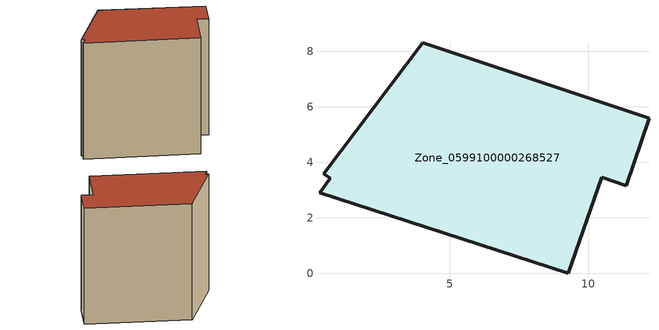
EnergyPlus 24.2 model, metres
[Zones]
Zone_0599100000268527
 floor ground (C_G): 11.36,3.15 10.47,3.46 9.26,0 0.3,2.9 0.69,3.43 0.44,3.58 4.02,8.31 12.18,5.59 z0
 wall outside (C_F): 10.47,3.46 11.36,3.15 12.18,5.59 4.02,8.31 0.44,3.58 0.69,3.43 0.3,2.9 9.26,0 10.47,3.46 z0:10.08
 roof outside (C_R): 0.69,3.43 0.3,2.9 9.26,0 10.47,3.46 11.36,3.15 12.18,5.59 4.02,8.31 0.44,3.58 z10.08
[BUILDING]
Pand.0599100000268527: North Axis=0; Terrain=City; Loads Convergence Tolerance Value=0.04; Temperature Convergence Tolerance Value=0.4; Solar Distribution=FullExterior; Maximum Number of Warmup Days=25; Minimum Number of Warmup Days=1
[Site:Location]
Rotterdam.The.Hague.AP_ZH_NLD Design_Conditions: Latitude=51.96; Longitude=4.45; Time Zone=1; Elevation=-4.5
[SITE:GROUNDTEMPERATURE:BUILDINGSURFACE]
18, 18, 18, 18, 18, 18, 18, 18, 18, 18, 18, 18
[MATERIAL] Thermal Absorptance=0.9; Solar Absorptance=0.7; Visible Absorptance=0.7
Name | Roughness | Thickness | Conductivity | Density | Specific Heat
G.TI.1946 | MediumSmooth | 0.15 | 1 | 540 | 1210
F.TI.1946 | Rough | 0.3 | 0.857143 | 1920 | 840
R.TI.1946 | MediumRough | 0.2 | 0.1 | 1500 | 1000
[CONSTRUCTION]
C_G: G.TI.1946
C_F: F.TI.1946
C_R: R.TI.1946
[ZONE]
Zone_0599100000268527: Type=1; Multiplier=1; Ceiling Height=Autocalculate; Volume=Autocalculate; Floor Area=autocalculate; Part of Total Floor Area=Yes
[ZONEINFILTRATION:DESIGNFLOWRATE]
Infil_Zone_0599100000268527: Zone or ZoneList or Space or SpaceList=Zone_0599100000268527; Schedule=AlwaysOn; Design Flow Rate Calculation Method=Flow/Area; Flow Rate per Floor Area=0.003; Constant Term Coefficient=1; Temperature Term Coefficient=0; Velocity Term Coefficient=0; Velocity Squared Term Coefficient=0
[HVACTEMPLATE:ZONE:IDEALLOADSAIRSYSTEM]
Zone_0599100000268527: Maximum Heating Supply Air Temperature=50; Minimum Cooling Supply Air Temperature=13; Maximum Heating Supply Air Humidity Ratio=0.0156; Minimum Cooling Supply Air Humidity Ratio=0.0077; Heating Limit=NoLimit; Cooling Limit=NoLimit; Dehumidification Control Type=ConstantSensibleHeatRatio; Cooling Sensible Heat Ratio=0.7; Dehumidification Setpoint=60; Humidification Control Type=None; Humidification Setpoint=30; Outdoor Air Method=None; Outdoor Air Flow Rate per Person=0.00944; Outdoor Air Flow Rate per Zone Floor Area=0; Outdoor Air Flow Rate per Zone=0; Demand Controlled Ventilation Type=None; Outdoor Air Economizer Type=NoEconomizer; Heat Recovery Type=None; Sensible Heat Recovery Effectiveness=0.7; Latent Heat Recovery Effectiveness=0.65
[ZONECONTROL:THERMOSTAT]
ThermostatControl_Zone_0599100000268527: Zone or ZoneList=Zone_0599100000268527; Control Type Schedule=DualSetpointControlType; Control 1=Thermostat_Zone_0599100000268527; Temperature Difference Between Cutout And Setpoint=0
[THERMOSTATSETPOINT:DUALSETPOINT]
Thermostat_Zone_0599100000268527: Heating Setpoint Temperature Schedule=HeatingSetpoint_Zone_0599100000268527; Cooling Setpoint Temperature Schedule=CoolingSetpoint_Zone_0599100000268527
[SCHEDULE:COMPACT]
HeatingSetpoint_Zone_0599100000268527: Through: 12/31, For: AllDays, Until: 24:00, 21
CoolingSetpoint_Zone_0599100000268527: Through: 12/31, For: AllDays, Until: 24:00, 24
DualSetpointControlType: Through: 12/31, For: AllDays, Until: 24:00, 4
AlwaysOn: Through: 12/31, For: AllDays, Until: 24:00, 1
